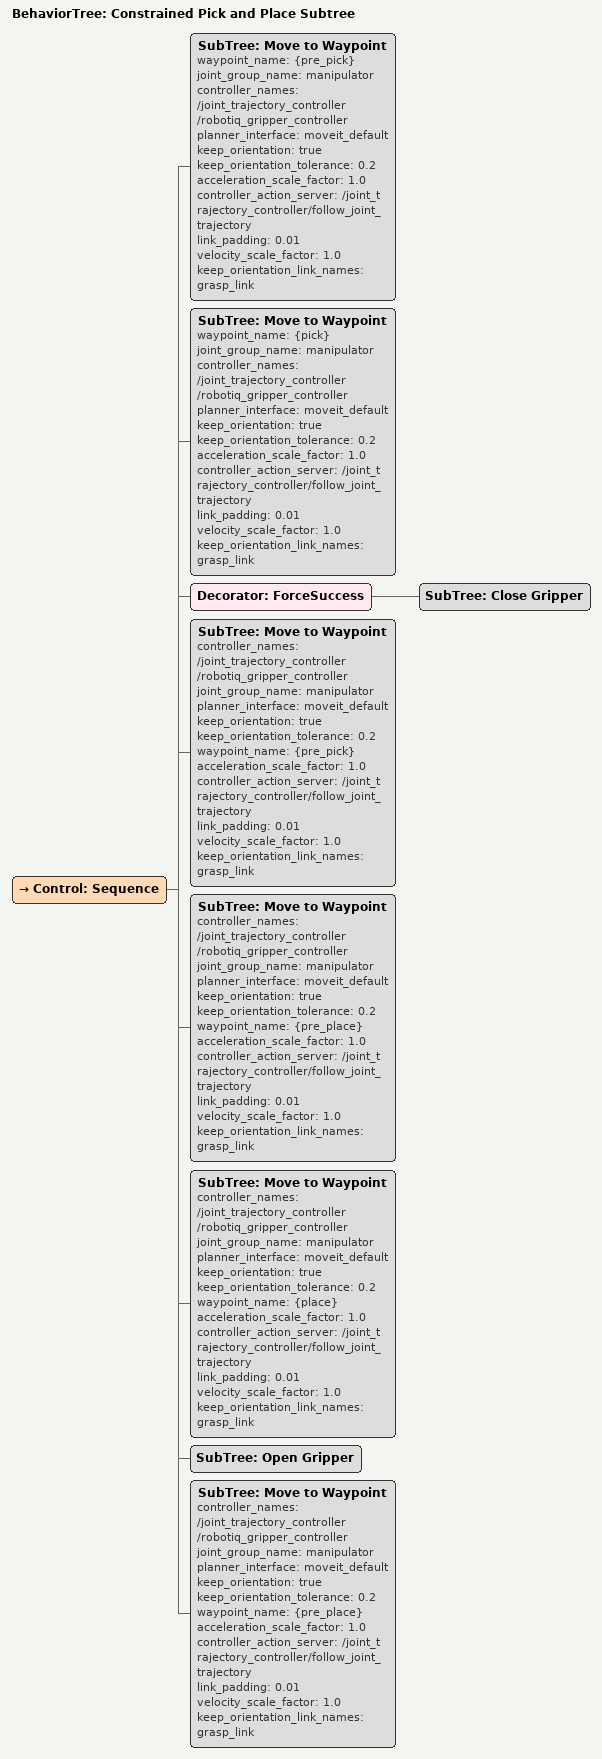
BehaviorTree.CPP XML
<?xml version="1.0" encoding="utf-8" ?>
<root
  BTCPP_format="4"
  main_tree_to_execute="Constrained Pick and Place Subtree"
>
  <BehaviorTree ID="Constrained Pick and Place Subtree">
    <Control ID="Sequence">
      <!--Move to pick location-->
      <SubTree
        ID="Move to Waypoint"
        waypoint_name="{pre_pick}"
        joint_group_name="manipulator"
        controller_names="/joint_trajectory_controller /robotiq_gripper_controller"
        planner_interface="moveit_default"
        keep_orientation="true"
        keep_orientation_tolerance="0.2"
        acceleration_scale_factor="1.0"
        controller_action_server="/joint_trajectory_controller/follow_joint_trajectory"
        link_padding="0.01"
        velocity_scale_factor="1.0"
        keep_orientation_link_names="grasp_link"
      />
      <SubTree
        ID="Move to Waypoint"
        waypoint_name="{pick}"
        joint_group_name="manipulator"
        controller_names="/joint_trajectory_controller /robotiq_gripper_controller"
        planner_interface="moveit_default"
        keep_orientation="true"
        keep_orientation_tolerance="0.2"
        acceleration_scale_factor="1.0"
        controller_action_server="/joint_trajectory_controller/follow_joint_trajectory"
        link_padding="0.01"
        velocity_scale_factor="1.0"
        keep_orientation_link_names="grasp_link"
      />
      <!--We force success as the gripper closes, since we are commanding a position it will never reach (fingers fully closed)-->
      <Decorator ID="ForceSuccess">
        <SubTree ID="Close Gripper" />
      </Decorator>
      <!--Move to place (drop) location-->
      <SubTree
        ID="Move to Waypoint"
        controller_names="/joint_trajectory_controller /robotiq_gripper_controller"
        joint_group_name="manipulator"
        planner_interface="moveit_default"
        keep_orientation="true"
        keep_orientation_tolerance="0.2"
        waypoint_name="{pre_pick}"
        acceleration_scale_factor="1.0"
        controller_action_server="/joint_trajectory_controller/follow_joint_trajectory"
        link_padding="0.01"
        velocity_scale_factor="1.0"
        keep_orientation_link_names="grasp_link"
      />
      <SubTree
        ID="Move to Waypoint"
        controller_names="/joint_trajectory_controller /robotiq_gripper_controller"
        joint_group_name="manipulator"
        planner_interface="moveit_default"
        keep_orientation="true"
        keep_orientation_tolerance="0.2"
        waypoint_name="{pre_place}"
        acceleration_scale_factor="1.0"
        controller_action_server="/joint_trajectory_controller/follow_joint_trajectory"
        link_padding="0.01"
        velocity_scale_factor="1.0"
        keep_orientation_link_names="grasp_link"
      />
      <SubTree
        ID="Move to Waypoint"
        controller_names="/joint_trajectory_controller /robotiq_gripper_controller"
        joint_group_name="manipulator"
        planner_interface="moveit_default"
        keep_orientation="true"
        keep_orientation_tolerance="0.2"
        waypoint_name="{place}"
        acceleration_scale_factor="1.0"
        controller_action_server="/joint_trajectory_controller/follow_joint_trajectory"
        link_padding="0.01"
        velocity_scale_factor="1.0"
        keep_orientation_link_names="grasp_link"
      />
      <SubTree ID="Open Gripper" />
      <SubTree
        ID="Move to Waypoint"
        controller_names="/joint_trajectory_controller /robotiq_gripper_controller"
        joint_group_name="manipulator"
        planner_interface="moveit_default"
        keep_orientation="true"
        keep_orientation_tolerance="0.2"
        waypoint_name="{pre_place}"
        acceleration_scale_factor="1.0"
        controller_action_server="/joint_trajectory_controller/follow_joint_trajectory"
        link_padding="0.01"
        velocity_scale_factor="1.0"
        keep_orientation_link_names="grasp_link"
      />
    </Control>
  </BehaviorTree>
</root>
